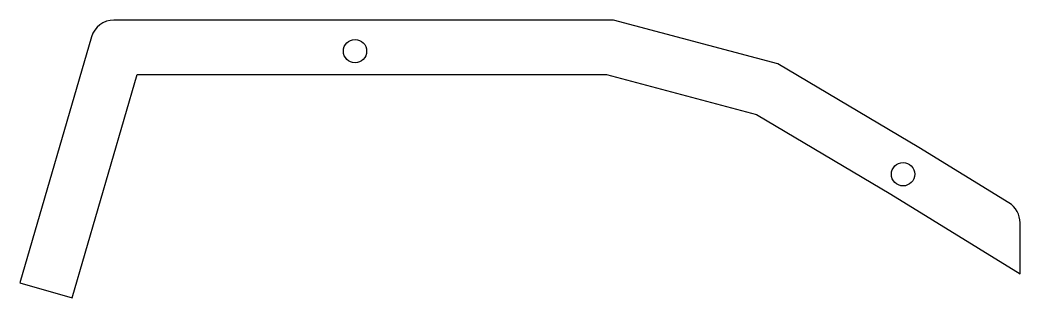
# Model space of a CAD drawing. Header units: millimetres. Extents: x -64 to 64, y -18 to 18.
import ezdxf

# ---------------------------------------------------------------- set-up
doc = ezdxf.new("R2010")
doc.units = ezdxf.units.MM
doc.layers.add('CUTOUTS', color=1, linetype='CONTINUOUS')
doc.layers.add('PERIMETER', color=5, linetype='CONTINUOUS')

msp = doc.modelspace()

# ---------------------------------------------------------------- linework, layer by layer
at = {"layer": 'CUTOUTS'}
for centre in [(-21.23, 13.87), (49.29, -1.96)]:
    msp.add_circle(centre, 1.5, dxfattribs=at)
at = {"layer": 'PERIMETER'}
for p, q in [((12.04, 17.87), (-52.26, 17.87)), ((33.17, 12.24), (12.04, 17.87)), ((-55.14, 15.71), (-64.34, -15.92)), ((51.33, 1.48), (33.17, 12.24)), ((-57.61, -17.87), (-49.26, 10.87)), ((-49.26, 10.87), (11.13, 10.87)), ((11.13, 10.87), (30.44, 5.72)), ((30.44, 5.72), (47.71, -4.51)), ((62.91, -5.65), (51.33, 1.48)), ((47.71, -4.51), (64.34, -14.75)), ((64.34, -14.75), (64.34, -8.2)), ((-64.34, -15.92), (-57.61, -17.87))]:
    msp.add_line(p, q, dxfattribs=at)
for centre, start, end in [((-52.26, 14.87), 90, 163.791), ((61.34, -8.2), 0, 58.3925)]:
    msp.add_arc(centre, 3, start, end, dxfattribs=at)

doc.saveas('drawing.dxf')
